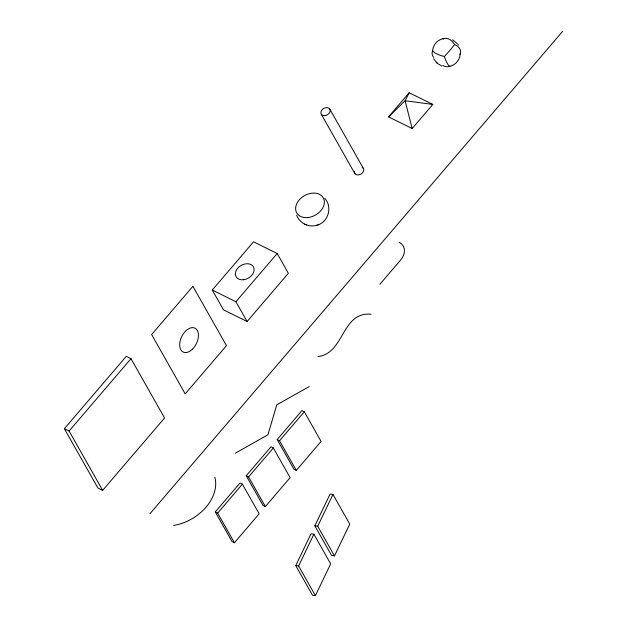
<?xml version="1.0" encoding="UTF-8"?>
<svg xmlns="http://www.w3.org/2000/svg" width="627" height="627" viewBox="0 0 627 627"><rect width="100%" height="100%" fill="white"/><g stroke="black" fill="none" stroke-linecap="round" stroke-linejoin="round"><path stroke-width="0.94" d="M295.74 565.585L311.016 533.789L313.884 534.188L330.664 563.853L315.389 595.65L312.52 595.242L295.74 565.585L298.609 565.993L315.389 595.65M314.832 525.834L330.108 494.037L332.976 494.437L349.756 524.101L334.481 555.898L331.612 555.498L314.832 525.834L317.701 526.241L334.481 555.898M298.609 565.993L313.884 534.188M317.701 526.241L332.976 494.437M409.18 92.733L405.089 100.759L388.544 116.857L412.182 128.551L432.818 104.435L409.18 92.733L388.544 116.857M64.369 428.703L126.278 356.34L131.004 358.683L164.564 417.997L102.663 490.361L97.93 488.018L64.369 428.703L69.095 431.039L102.663 490.361M69.095 431.039L131.004 358.683M212.279 290.042L253.551 241.803L277.189 253.504L288.373 273.278L247.101 321.518L223.471 309.816L212.279 290.042L235.917 301.744L247.101 321.518M235.917 301.744L277.189 253.504M149.931 513.756L562.631 31.35M379.915 284.25L400.551 260.134A16.655 12.179 -29.5 0 0 399.054 242.226M215.265 511.93L240.031 482.986L242.39 484.154L259.17 513.811L234.412 542.755L232.045 541.587L215.265 511.93L217.632 513.098L234.412 542.755M246.215 475.744L270.982 446.8L273.341 447.976L290.121 477.633L265.362 506.577L262.995 505.409L246.215 475.744L248.582 476.92L265.362 506.577M277.173 439.566L301.932 410.622L304.299 411.79L321.079 441.455L296.312 470.399L293.953 469.223L277.173 439.566L279.532 440.734L296.312 470.399M217.632 513.098L242.39 484.154M248.582 476.92L273.341 447.976M279.532 440.734L304.299 411.79M309.197 386.585L276.742 404.854L267.925 434.824L235.47 453.094M317.834 224.96C328.587 221.613 332.522 206.589 324.794 198.398M296.657 215.194C299.494 223.134 308.899 227.852 316.933 225.242M316.58 225.359L318.077 224.874M318.014 356.614C344.756 353.291 341.323 311.541 371.098 314.221M432.818 104.435L405.089 100.759L412.182 128.551M441.886 66.015L437.615 63.578L433.539 58.719M304.698 224.152L306.619 224.975M452.561 39.791L457.255 43.569M436.149 62.253L437.615 63.578M457.851 44.266L458.431 45.113M329.716 108.91L363.276 168.224M321.353 114.341L354.913 173.663M433.633 57.292A14.343 9.272 -4.8 0 1 432.622 50.693A14.343 13.614 57 0 1 442.842 38.749A14.343 10.494 82.2 0 1 454.551 44.541A14.343 9.272 -4.8 0 1 460.093 54.337A14.343 13.614 57 0 1 449.872 66.282A14.343 10.494 82.2 0 1 442.819 65.451M449.857 66.282A14.343 3.119 74.3 0 1 444.331 56.493A14.343 4.342 12.1 0 1 432.622 50.693M459.779 53.883A14.343 4.342 12.1 0 1 460.093 54.337M442.85 38.655A14.343 3.119 74.3 0 1 443.595 39.07M454.551 44.541A14.343 1.223 -47.9 0 1 444.331 56.493M362.187 167.331A5 3.652 -29.5 0 1 360.737 174.212A5 3.652 -29.5 0 1 354.435 171.453M214.842 477.218A41.641 30.457 -29.5 0 1 173.569 525.457M192.904 286.32L151.64 334.559L185.2 393.881L226.472 345.634L192.904 286.32M324.841 115.619A5 3.652 -29.5 0 0 329.912 109.216A5 3.652 -29.5 0 0 321.847 110.038A5 3.652 -29.5 0 0 324.841 115.619M307.881 217.545A15.267 11.161 -29.5 0 0 323.367 197.991A15.267 11.161 -29.5 0 0 298.734 200.499A15.267 11.161 -29.5 0 0 307.881 217.545M243.347 279.76A9.993 7.312 -29.5 0 0 253.488 266.961A9.993 7.312 -29.5 0 0 237.359 268.607A9.993 7.312 -29.5 0 0 243.347 279.76M192.277 349.333A13.324 8.143 -63.7 0 0 195.083 328.219A13.324 8.143 -63.7 0 0 179.808 342.75A13.324 8.143 -63.7 0 0 192.277 349.333"/></g></svg>
